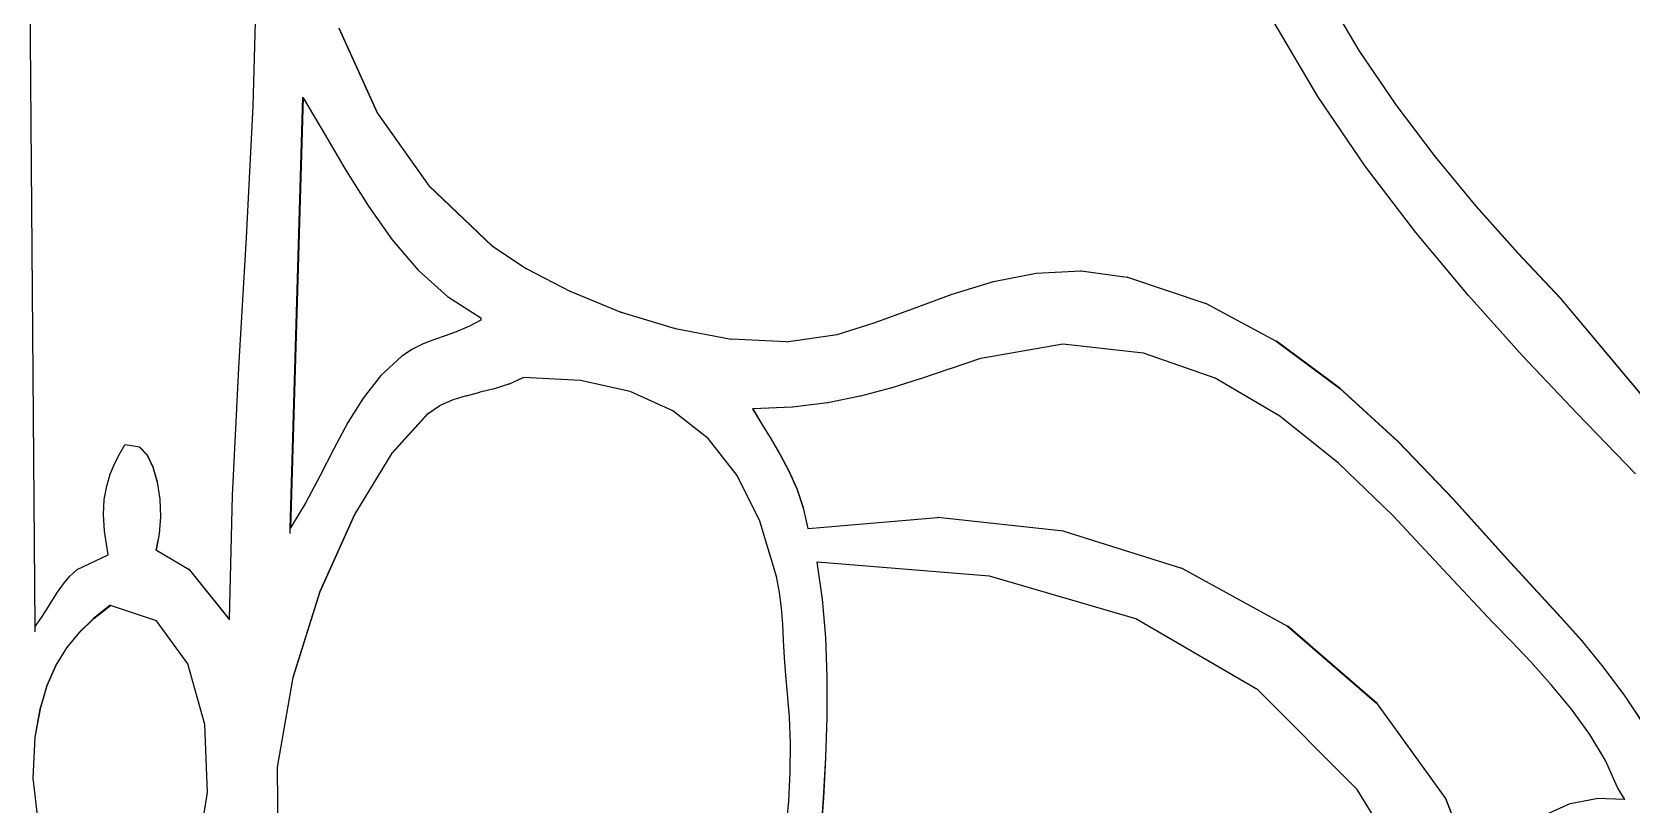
# Model space of a CAD drawing. Header units: inches. Extents: x 3672 to 10975, y -27382 to -746.
# Drawn here: x 4386.68 to 4396.46, y -26761.46 to -26756.74 of the extents above; entities that cross this region are included whole.
import ezdxf

# ---------------------------------------------------------------- set-up
doc = ezdxf.new("R2010")
doc.units = ezdxf.units.IN
doc.header["$LTSCALE"] = 17
doc.header["$MEASUREMENT"] = 0

msp = doc.modelspace()

# ---------------------------------------------------------------- linework, layer by layer
for p, q in [((4386.6528, -26754.5481), (4386.6977, -26760.3744)), ((4386.6998, -26760.3715), (4386.655, -26754.5484)), ((4388.0327, -26757.1943), (4388.0531, -26756.3935)), ((4394.5813, -26756.5011), (4394.7893, -26756.8527)), ((4394.7915, -26756.8527), (4394.5835, -26756.5011)), ((4388.5564, -26756.7172), (4388.7895, -26757.2332)), ((4388.7916, -26757.2332), (4388.5585, -26756.7172)), ((4394.538, -26757.1335), (4394.272, -26756.6817)), ((4394.7915, -26756.8527), (4394.7893, -26756.8527)), ((4394.7893, -26756.8527), (4395.0148, -26757.1857)), ((4395.0169, -26757.1857), (4394.7915, -26756.8527)), ((4387.9918, -26757.9961), (4388.0327, -26757.1943)), ((4388.2581, -26759.7727), (4388.3358, -26757.1392)), ((4388.3378, -26757.1427), (4388.2604, -26759.769)), ((4388.3358, -26757.1392), (4388.3378, -26757.1427)), ((4388.3378, -26757.1427), (4388.4688, -26757.3635)), ((4394.8279, -26757.5603), (4394.538, -26757.1335)), ((4395.0148, -26757.1857), (4395.2542, -26757.502)), ((4395.0169, -26757.1857), (4395.0148, -26757.1857)), ((4395.2563, -26757.502), (4395.0169, -26757.1857)), ((4388.7895, -26757.2332), (4389.1071, -26757.6822)), ((4388.7916, -26757.2332), (4388.7895, -26757.2332)), ((4389.1093, -26757.6822), (4388.7916, -26757.2332)), ((4388.4688, -26757.3635), (4388.6005, -26757.5877)), ((4395.2563, -26757.502), (4395.2542, -26757.502)), ((4395.2542, -26757.502), (4395.504, -26757.8034)), ((4395.5062, -26757.8034), (4395.2563, -26757.502)), ((4388.6005, -26757.5877), (4388.736, -26757.8053)), ((4395.1366, -26757.9649), (4394.8279, -26757.5603)), ((4389.1071, -26757.6822), (4389.4914, -26758.0468)), ((4389.1093, -26757.6822), (4389.1071, -26757.6822)), ((4389.4935, -26758.0468), (4389.1093, -26757.6822)), ((4388.736, -26757.8053), (4388.8807, -26758.0103)), ((4395.504, -26757.8034), (4395.7608, -26758.0917)), ((4395.5062, -26757.8034), (4395.504, -26757.8034)), ((4395.763, -26758.0917), (4395.5062, -26757.8034)), ((4387.9446, -26758.7913), (4387.9918, -26757.9961)), ((4395.4587, -26758.3498), (4395.1366, -26757.9649)), ((4388.8807, -26758.0103), (4389.0401, -26758.1963)), ((4389.4935, -26758.0468), (4389.4914, -26758.0468)), ((4389.4935, -26758.0468), (4389.7031, -26758.1872)), ((4395.763, -26758.0917), (4395.7608, -26758.0917)), ((4395.7608, -26758.0917), (4396.0211, -26758.3689)), ((4396.0233, -26758.3689), (4395.763, -26758.0917)), ((4389.0401, -26758.1963), (4389.2194, -26758.3569)), ((4389.7052, -26758.1872), (4389.7031, -26758.1872)), ((4389.7052, -26758.1872), (4389.9708, -26758.3261)), ((4392.3038, -26758.3424), (4392.5556, -26758.2652)), ((4392.5556, -26758.2652), (4392.8174, -26758.213)), ((4392.8174, -26758.213), (4393.0897, -26758.1991)), ((4393.0919, -26758.1991), (4393.0897, -26758.1991)), ((4393.0919, -26758.1991), (4393.3733, -26758.2371)), ((4393.3755, -26758.2371), (4393.3733, -26758.2371)), ((4393.3755, -26758.2371), (4393.8541, -26758.398)), ((4389.2194, -26758.3569), (4389.424, -26758.486)), ((4389.973, -26758.3261), (4389.9708, -26758.3261)), ((4389.973, -26758.3261), (4390.2789, -26758.4518)), ((4392.0611, -26758.431), (4392.3038, -26758.3424)), ((4395.789, -26758.7178), (4395.4587, -26758.3498)), ((4396.0211, -26758.3689), (4396.6831, -26759.1594)), ((4396.0233, -26758.3689), (4396.0211, -26758.3689)), ((4396.6852, -26759.1594), (4396.0233, -26758.3689)), ((4389.424, -26758.486), (4389.424, -26758.5006)), ((4390.2811, -26758.4518), (4390.2789, -26758.4518)), ((4390.2811, -26758.4518), (4390.6117, -26758.5525)), ((4391.827, -26758.5175), (4392.0611, -26758.431)), ((4393.8563, -26758.398), (4393.8541, -26758.398)), ((4393.8563, -26758.398), (4394.2831, -26758.6293)), ((4389.282, -26758.5683), (4389.2107, -26758.594)), ((4389.3533, -26758.5383), (4389.282, -26758.5683)), ((4389.424, -26758.5006), (4389.3533, -26758.5383)), ((4390.6138, -26758.5525), (4390.6117, -26758.5525)), ((4390.6138, -26758.5525), (4390.9534, -26758.6167)), ((4391.2883, -26758.6325), (4391.6006, -26758.5885)), ((4391.6006, -26758.5885), (4391.827, -26758.5175)), ((4389.005, -26758.6784), (4388.9416, -26758.7202)), ((4389.0715, -26758.6457), (4389.005, -26758.6784)), ((4389.1403, -26758.6186), (4389.0715, -26758.6457)), ((4389.2107, -26758.594), (4389.1403, -26758.6186)), ((4390.9555, -26758.6167), (4390.9534, -26758.6167)), ((4391.2883, -26758.6325), (4390.9555, -26758.6167)), ((4392.9806, -26758.647), (4392.4779, -26758.7349)), ((4393.4719, -26758.7014), (4392.9806, -26758.647)), ((4394.2831, -26758.6293), (4394.6708, -26758.9159)), ((4394.2853, -26758.6293), (4394.2831, -26758.6293)), ((4394.673, -26758.9159), (4394.2853, -26758.6293)), ((4388.9416, -26758.7202), (4388.8126, -26758.8394)), ((4392.4758, -26758.7349), (4392.2906, -26758.7972)), ((4392.4779, -26758.7349), (4392.4758, -26758.7349)), ((4393.911, -26758.8554), (4393.4719, -26758.7014)), ((4396.1221, -26759.0716), (4395.789, -26758.7178)), ((4387.905, -26759.572), (4387.9446, -26758.7913)), ((4388.8126, -26758.8394), (4388.7041, -26758.9764)), ((4389.5949, -26758.8913), (4389.6821, -26758.852)), ((4389.6821, -26758.852), (4389.6842, -26758.852)), ((4390.0331, -26758.8697), (4389.6842, -26758.852)), ((4390.3369, -26758.9366), (4390.0331, -26758.8697)), ((4392.1076, -26758.8585), (4391.9292, -26758.9157)), ((4392.1098, -26758.8585), (4392.1076, -26758.8585)), ((4392.2885, -26758.7972), (4392.1098, -26758.8585)), ((4392.2906, -26758.7972), (4392.2885, -26758.7972)), ((4394.3061, -26759.087), (4393.911, -26758.8554)), ((4388.7041, -26758.9764), (4388.61, -26759.1268)), ((4389.3335, -26758.9629), (4389.2539, -26758.9882)), ((4389.3356, -26758.9629), (4389.3335, -26758.9629)), ((4389.3356, -26758.9629), (4389.4179, -26758.9416)), ((4389.4201, -26758.9416), (4389.4179, -26758.9416)), ((4389.5045, -26758.9195), (4389.4201, -26758.9416)), ((4389.5067, -26758.9195), (4389.5045, -26758.9195)), ((4389.5927, -26758.8913), (4389.5067, -26758.9195)), ((4389.5949, -26758.8913), (4389.5927, -26758.8913)), ((4390.596, -26759.0543), (4390.3369, -26758.9366)), ((4391.7406, -26758.9658), (4391.5443, -26759.0056)), ((4391.7427, -26758.9658), (4391.7406, -26758.9658)), ((4391.927, -26758.9157), (4391.7427, -26758.9658)), ((4391.9292, -26758.9157), (4391.927, -26758.9157)), ((4394.6708, -26758.9159), (4395.0279, -26759.2429)), ((4394.673, -26758.9159), (4394.6708, -26758.9159)), ((4395.0301, -26759.2429), (4394.673, -26758.9159)), ((4389.0987, -26759.0716), (4388.8791, -26759.3139)), ((4388.8813, -26759.3139), (4389.1008, -26759.0716)), ((4389.1008, -26759.0716), (4389.0987, -26759.0716)), ((4389.1008, -26759.0716), (4389.1733, -26759.0228)), ((4389.1755, -26759.0228), (4389.1733, -26759.0228)), ((4389.2518, -26758.9882), (4389.1755, -26759.0228)), ((4389.2539, -26758.9882), (4389.2518, -26758.9882)), ((4390.8125, -26759.2245), (4390.596, -26759.0543)), ((4391.0845, -26759.0423), (4391.1397, -26759.1352)), ((4391.0867, -26759.0423), (4391.0845, -26759.0423)), ((4391.3255, -26759.0322), (4391.0867, -26759.0423)), ((4391.1419, -26759.1352), (4391.0867, -26759.0423)), ((4391.3276, -26759.0322), (4391.3255, -26759.0322)), ((4391.5421, -26759.0056), (4391.3276, -26759.0322)), ((4391.5443, -26759.0056), (4391.5421, -26759.0056)), ((4396.4803, -26759.44), (4396.1221, -26759.0716)), ((4388.61, -26759.1268), (4388.5243, -26759.2862)), ((4391.1397, -26759.1352), (4391.1967, -26759.2283)), ((4391.1419, -26759.1352), (4391.1397, -26759.1352)), ((4391.1989, -26759.2283), (4391.1419, -26759.1352)), ((4394.6652, -26759.3738), (4394.3061, -26759.087)), ((4387.2165, -26759.3153), (4387.2475, -26759.2619)), ((4387.2496, -26759.2619), (4387.2475, -26759.2619)), ((4387.3372, -26759.2765), (4387.2496, -26759.2619)), ((4390.9888, -26759.4489), (4390.8125, -26759.2245)), ((4391.1967, -26759.2283), (4391.2531, -26759.3238)), ((4391.1989, -26759.2283), (4391.1967, -26759.2283)), ((4391.2552, -26759.3238), (4391.1989, -26759.2283)), ((4395.0279, -26759.2429), (4395.3649, -26759.5952)), ((4395.0301, -26759.2429), (4395.0279, -26759.2429)), ((4395.3671, -26759.5952), (4395.0301, -26759.2429)), ((4387.1864, -26759.3748), (4387.2165, -26759.3153)), ((4387.3394, -26759.2765), (4387.3372, -26759.2765)), ((4387.3372, -26759.2765), (4387.3834, -26759.3246)), ((4387.3856, -26759.3246), (4387.3394, -26759.2765)), ((4387.3856, -26759.3246), (4387.3834, -26759.3246)), ((4387.3834, -26759.3246), (4387.4197, -26759.398)), ((4387.4218, -26759.398), (4387.3856, -26759.3246)), ((4388.5243, -26759.2862), (4388.441, -26759.4502)), ((4388.8791, -26759.3139), (4388.6505, -26759.6885)), ((4388.6527, -26759.6885), (4388.8813, -26759.3139)), ((4388.8813, -26759.3139), (4388.8791, -26759.3139)), ((4391.2531, -26759.3238), (4391.3062, -26759.4239)), ((4391.2552, -26759.3238), (4391.2531, -26759.3238)), ((4391.3084, -26759.4239), (4391.2552, -26759.3238)), ((4387.1372, -26759.5149), (4387.1592, -26759.4411)), ((4387.1592, -26759.4411), (4387.1864, -26759.3748)), ((4387.4218, -26759.398), (4387.4197, -26759.398)), ((4387.4197, -26759.398), (4387.4456, -26759.4899)), ((4387.4477, -26759.4899), (4387.4218, -26759.398)), ((4388.441, -26759.4502), (4388.3539, -26759.6143)), ((4391.1273, -26759.7292), (4390.9888, -26759.4489)), ((4391.3062, -26759.4239), (4391.3536, -26759.5309)), ((4391.3084, -26759.4239), (4391.3062, -26759.4239)), ((4391.3558, -26759.5309), (4391.3084, -26759.4239)), ((4394.9962, -26759.6939), (4394.6652, -26759.3738)), ((4387.1226, -26759.597), (4387.1372, -26759.5149)), ((4387.4477, -26759.4899), (4387.4456, -26759.4899)), ((4387.4456, -26759.4899), (4387.4608, -26759.5934)), ((4387.4629, -26759.5934), (4387.4477, -26759.4899)), ((4391.3536, -26759.5309), (4391.3928, -26759.6469)), ((4391.3558, -26759.5309), (4391.3536, -26759.5309)), ((4391.395, -26759.6469), (4391.3558, -26759.5309)), ((4387.1175, -26759.6881), (4387.1226, -26759.597)), ((4387.4629, -26759.5934), (4387.4608, -26759.5934)), ((4387.4608, -26759.5934), (4387.4649, -26759.7018)), ((4387.467, -26759.7018), (4387.4629, -26759.5934)), ((4387.887, -26760.3279), (4387.905, -26759.572)), ((4388.3539, -26759.6143), (4388.2604, -26759.769)), ((4391.3928, -26759.6469), (4391.4211, -26759.7742)), ((4391.395, -26759.6469), (4391.3928, -26759.6469)), ((4391.4232, -26759.774), (4391.395, -26759.6469)), ((4395.3649, -26759.5952), (4395.6925, -26759.9579)), ((4395.3671, -26759.5952), (4395.3649, -26759.5952)), ((4395.6946, -26759.9579), (4395.3671, -26759.5952)), ((4387.124, -26759.7889), (4387.1175, -26759.6881)), ((4387.4649, -26759.7018), (4387.4575, -26759.8083)), ((4387.4596, -26759.8083), (4387.467, -26759.7018)), ((4387.467, -26759.7018), (4387.4649, -26759.7018)), ((4388.6505, -26759.6885), (4388.4399, -26760.1579)), ((4388.442, -26760.1579), (4388.6527, -26759.6885)), ((4388.6527, -26759.6885), (4388.6505, -26759.6885)), ((4391.2304, -26760.067), (4391.1273, -26759.7292)), ((4391.4232, -26759.774), (4392.2136, -26759.7065)), ((4392.2157, -26759.7065), (4392.2136, -26759.7065)), ((4392.2136, -26759.7065), (4392.2145, -26759.7066)), ((4392.2157, -26759.7065), (4392.2145, -26759.7066)), ((4392.9839, -26759.7903), (4392.2157, -26759.7065)), ((4395.3071, -26760.0251), (4394.9962, -26759.6939)), ((4387.1465, -26759.9353), (4387.124, -26759.7889)), ((4387.4575, -26759.8083), (4387.4382, -26759.906)), ((4387.4404, -26759.906), (4387.4596, -26759.8083)), ((4387.4596, -26759.8083), (4387.4575, -26759.8083)), ((4388.2581, -26759.7727), (4388.2572, -26759.7742)), ((4388.2572, -26759.7742), (4388.2572, -26759.8035)), ((4388.2581, -26759.7742), (4388.2572, -26759.7742)), ((4388.2604, -26759.769), (4388.2581, -26759.7727)), ((4391.4211, -26759.7742), (4391.4232, -26759.774)), ((4392.9861, -26759.7903), (4392.9839, -26759.7903)), ((4392.9861, -26759.7903), (4393.7059, -26760.0148)), ((4386.9558, -26760.0231), (4387.1465, -26759.9353)), ((4387.4404, -26759.906), (4387.4382, -26759.906)), ((4387.4404, -26759.906), (4387.6401, -26760.0231)), ((4395.6925, -26759.9579), (4396.0211, -26760.3159)), ((4395.6946, -26759.9579), (4395.6925, -26759.9579)), ((4396.0233, -26760.3159), (4395.6946, -26759.9579)), ((4386.9114, -26760.0646), (4386.9558, -26760.0231)), ((4387.6423, -26760.0231), (4387.6401, -26760.0231)), ((4387.6401, -26760.0231), (4387.887, -26760.3305)), ((4387.887, -26760.3279), (4387.6423, -26760.0231)), ((4391.4772, -26759.9792), (4391.5093, -26760.2045)), ((4391.4794, -26759.9792), (4391.4772, -26759.9792)), ((4391.5115, -26760.2045), (4391.4794, -26759.9792)), ((4392.5309, -26760.0641), (4391.4794, -26759.9792)), ((4393.708, -26760.0148), (4393.7059, -26760.0148)), ((4393.708, -26760.0148), (4394.3531, -26760.3691)), ((4395.606, -26760.3451), (4395.3071, -26760.0251)), ((4386.8364, -26760.1632), (4386.8721, -26760.1119)), ((4386.8721, -26760.1119), (4386.9114, -26760.0646)), ((4391.2492, -26760.1641), (4391.2304, -26760.067)), ((4393.4257, -26760.3246), (4392.5309, -26760.0641)), ((4386.7694, -26760.271), (4386.8027, -26760.2168)), ((4386.8027, -26760.2168), (4386.8364, -26760.1632)), ((4387.1577, -26760.2427), (4387.0569, -26760.3236)), ((4387.059, -26760.3236), (4387.1596, -26760.2429)), ((4387.1596, -26760.2429), (4387.1577, -26760.2427)), ((4387.4422, -26760.3372), (4387.1596, -26760.2429)), ((4388.4399, -26760.1579), (4388.274, -26760.6846)), ((4388.2761, -26760.6846), (4388.442, -26760.1579)), ((4388.442, -26760.1579), (4388.4399, -26760.1579)), ((4391.2612, -26760.2609), (4391.2492, -26760.1641)), ((4391.5115, -26760.2045), (4391.5093, -26760.2045)), ((4391.5093, -26760.2045), (4391.5288, -26760.4395)), ((4391.5309, -26760.4395), (4391.5115, -26760.2045)), ((4386.6998, -26760.3715), (4386.7349, -26760.3241)), ((4386.7349, -26760.3241), (4386.7694, -26760.271)), ((4387.0569, -26760.3236), (4386.9681, -26760.4088)), ((4386.9703, -26760.4088), (4387.059, -26760.3236)), ((4387.059, -26760.3236), (4387.0569, -26760.3236)), ((4387.6338, -26760.6008), (4387.4422, -26760.3372)), ((4387.887, -26760.3305), (4387.887, -26760.3279)), ((4391.2687, -26760.3586), (4391.2612, -26760.2609)), ((4394.1718, -26760.7595), (4393.4257, -26760.3246)), ((4395.7192, -26760.4621), (4395.606, -26760.3451)), ((4396.0211, -26760.3159), (4396.15, -26760.4585)), ((4396.0233, -26760.3159), (4396.0211, -26760.3159)), ((4396.1522, -26760.4585), (4396.0233, -26760.3159)), ((4386.6977, -26760.3744), (4386.6998, -26760.3715)), ((4386.6977, -26760.3744), (4386.6977, -26760.4037)), ((4386.9681, -26760.4088), (4386.8912, -26760.5026)), ((4386.8934, -26760.5026), (4386.9703, -26760.4088)), ((4386.9703, -26760.4088), (4386.9681, -26760.4088)), ((4391.2739, -26760.4586), (4391.2687, -26760.3586)), ((4391.5309, -26760.4395), (4391.5288, -26760.4395)), ((4391.5288, -26760.4395), (4391.5374, -26760.6814)), ((4391.5395, -26760.6814), (4391.5309, -26760.4395)), ((4394.3531, -26760.3691), (4394.8993, -26760.8423)), ((4394.3553, -26760.3691), (4394.3531, -26760.3691)), ((4394.9015, -26760.8423), (4394.3553, -26760.3691)), ((4386.8912, -26760.5026), (4386.8259, -26760.6092)), ((4386.8281, -26760.6092), (4386.8934, -26760.5026)), ((4386.8934, -26760.5026), (4386.8912, -26760.5026)), ((4391.279, -26760.562), (4391.2739, -26760.4586)), ((4395.8417, -26760.5909), (4395.7192, -26760.4621)), ((4396.15, -26760.4585), (4396.2827, -26760.62)), ((4396.1522, -26760.4585), (4396.15, -26760.4585)), ((4396.2848, -26760.62), (4396.1522, -26760.4585)), ((4386.8259, -26760.6092), (4386.7721, -26760.7328)), ((4386.7742, -26760.7328), (4386.8281, -26760.6092)), ((4386.8281, -26760.6092), (4386.8259, -26760.6092)), ((4387.7361, -26760.9713), (4387.6338, -26760.6008)), ((4391.2862, -26760.6701), (4391.279, -26760.562)), ((4395.9671, -26760.7298), (4395.8417, -26760.5909)), ((4396.2827, -26760.62), (4396.4141, -26760.7969)), ((4396.2848, -26760.62), (4396.2827, -26760.62)), ((4396.4163, -26760.7969), (4396.2848, -26760.62)), ((4386.7721, -26760.7328), (4386.7349, -26760.8587)), ((4386.7371, -26760.8587), (4386.7742, -26760.7328)), ((4386.7742, -26760.7328), (4386.7721, -26760.7328)), ((4388.274, -26760.6846), (4388.2439, -26760.8587)), ((4388.2461, -26760.8587), (4388.2761, -26760.6846)), ((4388.2761, -26760.6846), (4388.274, -26760.6846)), ((4391.2977, -26760.7843), (4391.2862, -26760.6701)), ((4391.5374, -26760.6814), (4391.5371, -26760.8587)), ((4391.5395, -26760.6814), (4391.5374, -26760.6814)), ((4391.5392, -26760.8587), (4391.5395, -26760.6814)), ((4396.089, -26760.8773), (4395.9671, -26760.7298)), ((4391.3098, -26760.9236), (4391.2977, -26760.7843)), ((4394.7795, -26761.368), (4394.1718, -26760.7595)), ((4396.4163, -26760.7969), (4396.4141, -26760.7969)), ((4396.4141, -26760.7969), (4396.4552, -26760.8587)), ((4396.4574, -26760.8587), (4396.4163, -26760.7969)), ((4386.7294, -26760.8776), (4386.6977, -26761.0478)), ((4386.6999, -26761.0478), (4386.7316, -26760.8776)), ((4386.7349, -26760.8587), (4386.7294, -26760.8776)), ((4386.7316, -26760.8776), (4386.7294, -26760.8776)), ((4386.7316, -26760.8776), (4386.7371, -26760.8587)), ((4386.7349, -26760.8587), (4386.7371, -26760.8587)), ((4388.2439, -26760.8587), (4388.1797, -26761.2311)), ((4388.1818, -26761.2311), (4388.2461, -26760.8587)), ((4388.2439, -26760.8587), (4388.2461, -26760.8587)), ((4391.3153, -26761.0863), (4391.3098, -26760.9236)), ((4391.5369, -26760.9275), (4391.5293, -26761.1749)), ((4391.5315, -26761.1749), (4391.5391, -26760.9275)), ((4391.5371, -26760.8587), (4391.5369, -26760.9275)), ((4391.5391, -26760.9275), (4391.5369, -26760.9275)), ((4391.5371, -26760.8587), (4391.5392, -26760.8587)), ((4391.5391, -26760.9275), (4391.5392, -26760.8587)), ((4394.9015, -26760.8423), (4394.8993, -26760.8423)), ((4394.8993, -26760.8423), (4394.9112, -26760.8587)), ((4394.9134, -26760.8587), (4394.9015, -26760.8423)), ((4394.9112, -26760.8587), (4394.9134, -26760.8587)), ((4394.9112, -26760.8587), (4395.3183, -26761.4235)), ((4395.3204, -26761.4235), (4394.9134, -26760.8587)), ((4396.2008, -26761.0318), (4396.089, -26760.8773)), ((4396.4552, -26760.8587), (4396.4574, -26760.8587)), ((4396.4552, -26760.8587), (4396.5394, -26760.9857)), ((4396.5416, -26760.9857), (4396.4574, -26760.8587)), ((4387.7528, -26761.3864), (4387.7361, -26760.9713)), ((4396.2963, -26761.1916), (4396.2008, -26761.0318)), ((4386.6977, -26761.0478), (4386.6859, -26761.298)), ((4386.6881, -26761.298), (4386.6999, -26761.0478)), ((4386.6999, -26761.0478), (4386.6977, -26761.0478)), ((4391.3138, -26761.2616), (4391.3153, -26761.0863)), ((4391.5293, -26761.1749), (4391.5163, -26761.4209)), ((4391.5184, -26761.4209), (4391.5315, -26761.1749)), ((4391.5315, -26761.1749), (4391.5293, -26761.1749)), ((4396.3689, -26761.3552), (4396.2963, -26761.1916)), ((4386.6881, -26761.298), (4386.6859, -26761.298)), ((4386.6859, -26761.298), (4386.7154, -26761.5584)), ((4386.7176, -26761.5584), (4386.6881, -26761.298)), ((4388.1797, -26761.2311), (4388.1838, -26761.7599)), ((4388.1818, -26761.2311), (4388.1797, -26761.2311)), ((4388.186, -26761.7599), (4388.1818, -26761.2311)), ((4391.305, -26761.4383), (4391.3138, -26761.2616)), ((4387.6876, -26761.784), (4387.7528, -26761.3864)), ((4391.5163, -26761.4209), (4391.4997, -26761.6626)), ((4391.5018, -26761.6626), (4391.5184, -26761.4209)), ((4391.5184, -26761.4209), (4391.5163, -26761.4209)), ((4395.2592, -26762.149), (4394.7795, -26761.368)), ((4395.3183, -26761.4235), (4395.5836, -26762.1018)), ((4395.3204, -26761.4235), (4395.3183, -26761.4235)), ((4395.5853, -26762.1007), (4395.3204, -26761.4235)), ((4396.0798, -26761.4527), (4396.2406, -26761.4219)), ((4396.2428, -26761.4219), (4396.2406, -26761.4219)), ((4396.4138, -26761.4284), (4396.2428, -26761.4219)), ((4396.4138, -26761.4284), (4396.3689, -26761.3552)), ((4391.2884, -26761.6056), (4391.305, -26761.4383)), ((4395.9355, -26761.5185), (4396.0798, -26761.4527))]:
    msp.add_line(p, q)

doc.saveas('drawing.dxf')
